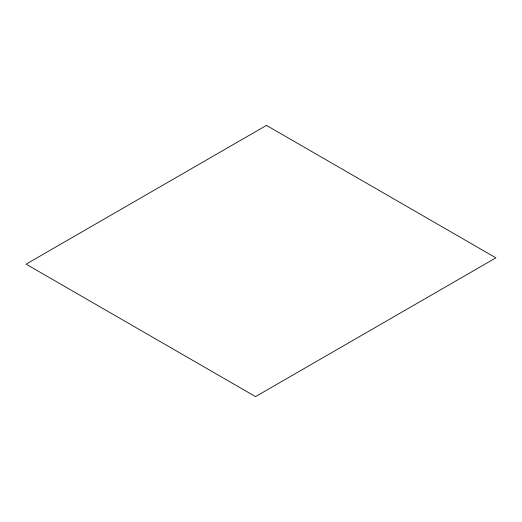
<?xml version="1.0" encoding="UTF-8"?>
<svg xmlns="http://www.w3.org/2000/svg" width="522" height="522" viewBox="0 0 522 522"><rect width="100%" height="100%" fill="white"/><g stroke="black" fill="none" stroke-linecap="round" stroke-linejoin="round"><path stroke-width="0.78" d="M266.461 125.384L26.1 264.152L255.539 396.616L495.9 257.848L266.461 125.384"/></g></svg>
